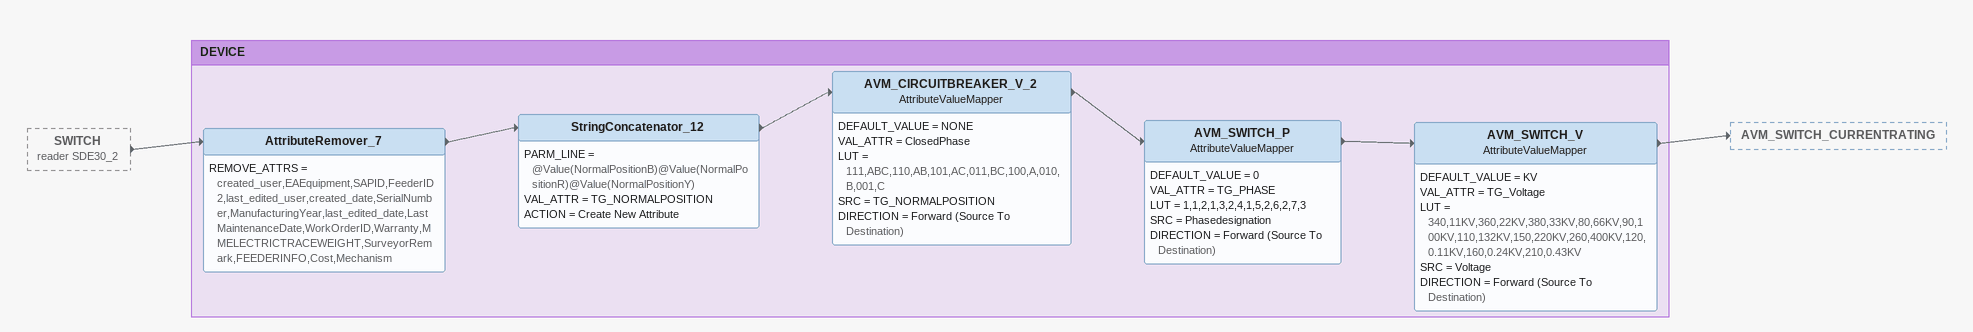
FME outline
SWITCH (reader SDE30_2) [outside]
    -> AttributeRemover_7

Bookmark: DEVICE
AttributeRemover_7
    REMOVE_ATTRS = created_user,EAEquipment,SAPID,FeederID2,last_edited_user,created_date,SerialNumber,ManufacturingYear,last_edited_date,LastMaintenanceDate,WorkOrderID,Warranty,MMELECTRICTRACEWEIGHT,SurveyorRemark,FEEDERINFO,Cost,Mechanism
    -> StringConcatenator_12
StringConcatenator_12
    PARM_LINE = @Value(NormalPositionB)@Value(NormalPositionR)@Value(NormalPositionY)
    VAL_ATTR = TG_NORMALPOSITION
    ACTION = Create New Attribute
    -> AVM_CIRCUITBREAKER_V_2
AVM_CIRCUITBREAKER_V_2: AttributeValueMapper
    DEFAULT_VALUE = NONE
    VAL_ATTR = ClosedPhase
    LUT = 111,ABC,110,AB,101,AC,011,BC,100,A,010,B,001,C
    SRC = TG_NORMALPOSITION
    DIRECTION = Forward (Source To Destination)
    -> AVM_SWITCH_P
AVM_SWITCH_P: AttributeValueMapper
    DEFAULT_VALUE = 0
    VAL_ATTR = TG_PHASE
    LUT = 1,1,2,1,3,2,4,1,5,2,6,2,7,3
    SRC = Phasedesignation
    DIRECTION = Forward (Source To Destination)
    -> AVM_SWITCH_V
AVM_SWITCH_V: AttributeValueMapper
    DEFAULT_VALUE = KV
    VAL_ATTR = TG_Voltage
    LUT = 340,11KV,360,22KV,380,33KV,80,66KV,90,100KV,110,132KV,150,220KV,260,400KV,120,0.11KV,160,0.24KV,210,0.43KV
    SRC = Voltage
    DIRECTION = Forward (Source To Destination)
    -> AVM_SWITCH_CURRENTRATING
